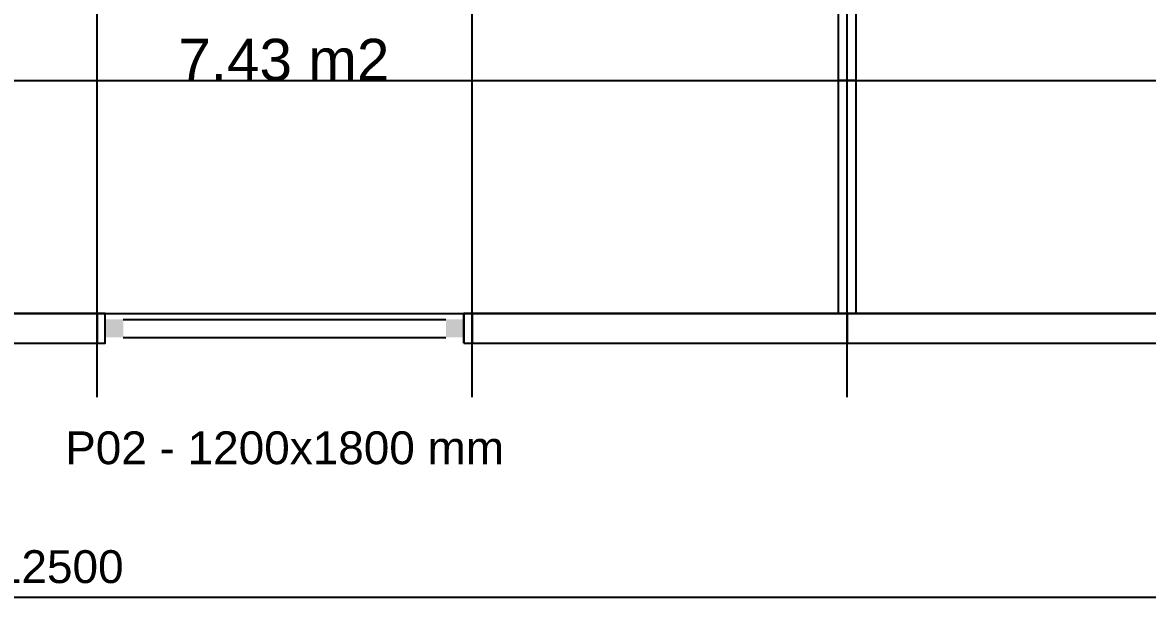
# Model space of a CAD drawing. Header units: millimetres. Extents: x -973 to 28250, y -35942 to 8545.
# Drawn here: x 6125 to 9890, y -13895 to -11925 of the extents above; entities that cross this region are included whole.
import ezdxf
from ezdxf.enums import TextEntityAlignment as Align

# ---------------------------------------------------------------- set-up
doc = ezdxf.new("R2010")
doc.units = ezdxf.units.MM
for name, color, linetype in [('PENCERE', 10, 'Continuous'), ('R02_AKS', 8, 'Continuous'), ('R02_DUVAR', 7, 'Continuous'), ('R02_OLCU', 4, 'Continuous'), ('R02_OZEL', 6, 'Continuous'), ('R02_PENCERE', 4, 'Continuous'), ('R02_YAZI', 7, 'Continuous')]:
    doc.layers.add(name, color=color, linetype=linetype)
doc.styles.get("Standard").update_dxf_attribs({"font": 'Arial.ttf'})
doc.dimstyles.new('ISO-25', dxfattribs={"dimtxt": 12, "dimasz": 3, "dimexe": 1.25, "dimexo": 0.625, "dimgap": 4, "dimtad": 1, "dimtxsty": 'Standard', "dimcen": 2.5, "dimadec": 0, "dimazin": 0, "dimtfac": 1, "dimtmove": 0, "dimatfit": 3, "dimfxl": 1, "dimarcsym": 0})

# ---------------------------------------------------------------- blocks, each defined once
blk = doc.blocks.new('R02_CK_D01_H_1_1_P')
blk.add_lwpolyline([(0, 0), (1255, 0), (1255, 100), (0, 100)], close=True)
blk = doc.blocks.new('R02_SRC_P02')
at = {"layer": 'PENCERE', "color": 1}
for p, q in [((53839.87, 6703.82), (53839.87, 6713.82)), ((53959.87, 6703.82), (53959.87, 6713.82)), ((53845.87, 6711.82), (53953.87, 6711.82)), ((53845.87, 6705.82), (53953.87, 6705.82))]:
    blk.add_line(p, q, dxfattribs=at)
for points in [[(53839.87, 6705.82), (53845.87, 6705.82), (53839.87, 6711.82), (53845.87, 6711.82)], [(53959.87, 6705.82), (53953.87, 6705.82), (53959.87, 6711.82), (53953.87, 6711.82)]]:
    blk.add_solid(points, dxfattribs=at)
blk = doc.blocks.new('R02_CK_D02_H_1_1_P')
for points in [[(0, 0), (27.5, 0), (27.5, 100), (0, 100)], [(1227.5, 0), (1255, 0), (1255, 100), (1227.5, 100)]]:
    blk.add_lwpolyline(points, close=True)
at = {"xscale": 10, "yscale": 10}
blk.add_blockref('R02_SRC_P02', (-538371.2443, -67038.23149), dxfattribs=at)
blk = doc.blocks.new('R02_CK_I04_V_1_1_P')
blk.add_lwpolyline([(0, 0), (1225, 0), (1225, 60), (0, 60)], close=True)
blk = doc.blocks.new('R02_CK_I03_V_1_1_P')
blk.add_lwpolyline([(0, 0), (780, 0), (780, 60), (0, 60)], close=True)
blk = doc.blocks.new('*D304')
at = {"layer": 'Defpoints', "color": 0, "transparency": 16777216}
for p in [(0, -13000), (12500, -13000), (12500, -13850)]:
    blk.add_point(p, dxfattribs=at)
at = {"layer": 'R02_OLCU', "color": 4, "lineweight": -2, "transparency": 16777216}
for p, q in [((0, -13060), (0, -13895)), ((12500, -13060), (12500, -13895)), ((80, -13850), (12420, -13850))]:
    blk.add_line(p, q, dxfattribs=at)
at = {"layer": 'R02_OLCU', "color": 4, "transparency": 16777216}
for points in [[(80, -13836.7), (80, -13863.3), (0, -13850)], [(12420, -13836.7), (12420, -13863.3), (12500, -13850)]]:
    blk.add_solid(points, dxfattribs=at)
at = {"layer": 'R02_OLCU', "color": 4, "transparency": 16777216, "insert": (6250, -13748.8), "char_height": 110, "attachment_point": 5}
blk.add_mtext('12500', dxfattribs=at)

msp = doc.modelspace()

# ---------------------------------------------------------------- linework, layer by layer
at = {"layer": 'R02_AKS'}
for p, q in [((6375, -13180), (6375, -6750)), ((7630, -13180), (7630, -6750)), ((8885, -13180), (8885, -6750)), ((-180, -12120), (12750, -12120)), ((-180, -12900), (12750, -12900))]:
    msp.add_line(p, q, dxfattribs=at)

# ---------------------------------------------------------------- block references
at = {"layer": 'R02_DUVAR'}
for name, p in [('R02_CK_D01_H_1_1_P', (5120, -13000)), ('R02_CK_D02_H_1_1_P', (6375, -13000)), ('R02_CK_D01_H_1_1_P', (7630, -13000)), ('R02_CK_D01_H_1_1_P', (8885, -13000))]:
    msp.add_blockref(name, p, dxfattribs=at)
at = {"layer": 'R02_OZEL', "rotation": 90}
for name, p in [('R02_CK_I04_V_1_1_P', (8915, -12120)), ('R02_CK_I03_V_1_1_P', (8915, -12900))]:
    msp.add_blockref(name, p, dxfattribs=at)

# ---------------------------------------------------------------- texts
at = {"layer": 'R02_PENCERE'}
msp.add_text('P02 - 1200x1800 mm', height=110, dxfattribs=at).set_placement((7002.5, -13350), align=Align.MIDDLE_CENTER)
at = {"layer": 'R02_YAZI'}
msp.add_text('7.43 m2', height=140, dxfattribs=at).set_placement((7000, -12050), align=Align.MIDDLE_CENTER)

# ---------------------------------------------------------------- dimensions: what is measured, and where the dimension line sits
at = {"layer": 'R02_OLCU'}
dim = msp.add_linear_dim(base=(12500, -13850), p1=(0, -13000), p2=(12500, -13000), dimstyle='ISO-25', override={"dimtxt": 110, "dimasz": 80, "dimexe": 45, "dimexo": 60, "dimgap": 45, "dimdec": 1, "dimclrd": 4, "dimclre": 4, "dimclrt": 4, "dimtix": 1, "dimatfit": 1}, dxfattribs=at)
dim.commit()
dim.dimension.update_dxf_attribs({"geometry": '*D304', "text_midpoint": (6250, -13748.84)})

doc.saveas('drawing.dxf')
